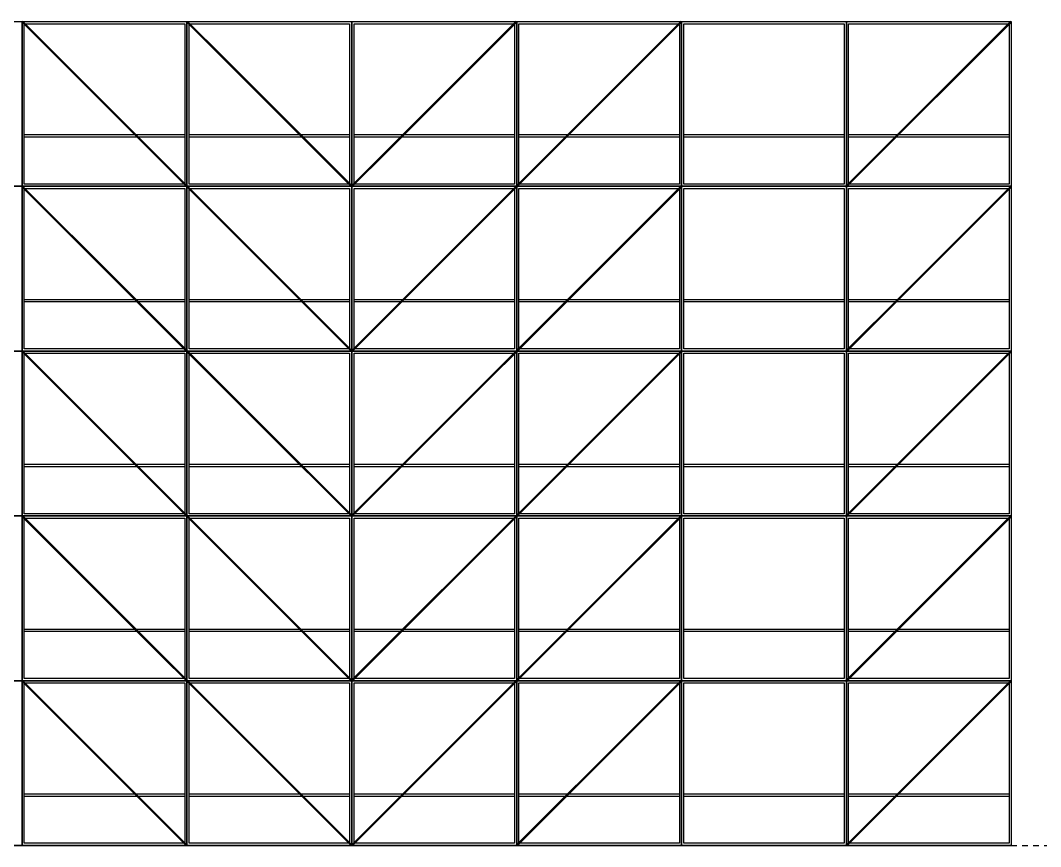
# Model space of a CAD drawing. Header units: metres. Extents: x -300 to 4827, y -95 to 2390.
# Drawn here: x 338 to 1267, y 39 to 791 of the extents above; entities that cross this region are included whole.
import ezdxf

# ---------------------------------------------------------------- set-up
doc = ezdxf.new("R2010")
doc.units = ezdxf.units.M
doc.linetypes.add('DASHED', pattern=[10, 5, -5])
for name, color, linetype in [('base_line', 7, 'CONTINUOUS'), ('diagonal_braces', 5, 'CONTINUOUS'), ('rect_polygon', 7, 'CONTINUOUS'), ('rung', 7, 'CONTINUOUS'), ('space_line', 7, 'DASHED')]:
    doc.layers.add(name, color=color, linetype=linetype)

msp = doc.modelspace()

# ---------------------------------------------------------------- linework, layer by layer
at = {"layer": 'base_line'}
msp.add_line((-300, 40), (1240, 40), dxfattribs=at)
at = {"layer": 'diagonal_braces'}
for points in [[(340, 790, 2, 2, 0), (490, 640, 2, 2, 0)], [(340, 790, 2, 2, 0), (490, 640, 2, 2, 0)], [(340, 790, 2, 2, 0), (490, 640, 2, 2, 0)], [(340, 790, 2, 2, 0), (490, 640, 2, 2, 0)], [(340, 790, 2, 2, 0), (490, 640, 2, 2, 0)], [(340, 790, 2, 2, 0), (490, 640, 2, 2, 0)], [(340, 790, 2, 2, 0), (490, 640, 2, 2, 0)], [(490, 790, 2, 2, 0), (640, 640, 2, 2, 0)], [(490, 790, 2, 2, 0), (640, 640, 2, 2, 0)], [(490, 790, 2, 2, 0), (640, 640, 2, 2, 0)], [(490, 790, 2, 2, 0), (640, 640, 2, 2, 0)], [(490, 790, 2, 2, 0), (640, 640, 2, 2, 0)], [(490, 790, 2, 2, 0), (640, 640, 2, 2, 0)], [(490, 790, 2, 2, 0), (640, 640, 2, 2, 0)], [(640, 640, 2, 2, 0), (790, 790, 2, 2, 0)], [(640, 640, 2, 2, 0), (790, 790, 2, 2, 0)], [(640, 640, 2, 2, 0), (790, 790, 2, 2, 0)], [(640, 640, 2, 2, 0), (790, 790, 2, 2, 0)], [(640, 640, 2, 2, 0), (790, 790, 2, 2, 0)], [(640, 640, 2, 2, 0), (790, 790, 2, 2, 0)], [(640, 640, 2, 2, 0), (790, 790, 2, 2, 0)], [(790, 640, 2, 2, 0), (940, 790, 2, 2, 0)], [(790, 640, 2, 2, 0), (940, 790, 2, 2, 0)], [(790, 640, 2, 2, 0), (940, 790, 2, 2, 0)], [(790, 640, 2, 2, 0), (940, 790, 2, 2, 0)], [(790, 640, 2, 2, 0), (940, 790, 2, 2, 0)], [(790, 640, 2, 2, 0), (940, 790, 2, 2, 0)], [(790, 640, 2, 2, 0), (940, 790, 2, 2, 0)], [(1090, 640, 2, 2, 0), (1240, 790, 2, 2, 0)], [(1090, 640, 2, 2, 0), (1240, 790, 2, 2, 0)], [(1090, 640, 2, 2, 0), (1240, 790, 2, 2, 0)], [(1090, 640, 2, 2, 0), (1240, 790, 2, 2, 0)], [(1090, 640, 2, 2, 0), (1240, 790, 2, 2, 0)], [(1090, 640, 2, 2, 0), (1240, 790, 2, 2, 0)], [(1090, 640, 2, 2, 0), (1240, 790, 2, 2, 0)], [(340, 640, 2, 2, 0), (490, 490, 2, 2, 0)], [(340, 640, 2, 2, 0), (490, 490, 2, 2, 0)], [(340, 640, 2, 2, 0), (490, 490, 2, 2, 0)], [(340, 640, 2, 2, 0), (490, 490, 2, 2, 0)], [(340, 640, 2, 2, 0), (490, 490, 2, 2, 0)], [(340, 640, 2, 2, 0), (490, 490, 2, 2, 0)], [(340, 640, 2, 2, 0), (490, 490, 2, 2, 0)], [(490, 640, 2, 2, 0), (640, 490, 2, 2, 0)], [(490, 640, 2, 2, 0), (640, 490, 2, 2, 0)], [(490, 640, 2, 2, 0), (640, 490, 2, 2, 0)], [(490, 640, 2, 2, 0), (640, 490, 2, 2, 0)], [(490, 640, 2, 2, 0), (640, 490, 2, 2, 0)], [(490, 640, 2, 2, 0), (640, 490, 2, 2, 0)], [(490, 640, 2, 2, 0), (640, 490, 2, 2, 0)], [(640, 490, 2, 2, 0), (790, 640, 2, 2, 0)], [(640, 490, 2, 2, 0), (790, 640, 2, 2, 0)], [(640, 490, 2, 2, 0), (790, 640, 2, 2, 0)], [(640, 490, 2, 2, 0), (790, 640, 2, 2, 0)], [(640, 490, 2, 2, 0), (790, 640, 2, 2, 0)], [(640, 490, 2, 2, 0), (790, 640, 2, 2, 0)], [(640, 490, 2, 2, 0), (790, 640, 2, 2, 0)], [(790, 490, 2, 2, 0), (940, 640, 2, 2, 0)], [(790, 490, 2, 2, 0), (940, 640, 2, 2, 0)], [(790, 490, 2, 2, 0), (940, 640, 2, 2, 0)], [(790, 490, 2, 2, 0), (940, 640, 2, 2, 0)], [(790, 490, 2, 2, 0), (940, 640, 2, 2, 0)], [(790, 490, 2, 2, 0), (940, 640, 2, 2, 0)], [(790, 490, 2, 2, 0), (940, 640, 2, 2, 0)], [(1090, 490, 2, 2, 0), (1240, 640, 2, 2, 0)], [(1090, 490, 2, 2, 0), (1240, 640, 2, 2, 0)], [(1090, 490, 2, 2, 0), (1240, 640, 2, 2, 0)], [(1090, 490, 2, 2, 0), (1240, 640, 2, 2, 0)], [(1090, 490, 2, 2, 0), (1240, 640, 2, 2, 0)], [(1090, 490, 2, 2, 0), (1240, 640, 2, 2, 0)], [(1090, 490, 2, 2, 0), (1240, 640, 2, 2, 0)], [(340, 490, 2, 2, 0), (490, 340, 2, 2, 0)], [(340, 490, 2, 2, 0), (490, 340, 2, 2, 0)], [(340, 490, 2, 2, 0), (490, 340, 2, 2, 0)], [(340, 490, 2, 2, 0), (490, 340, 2, 2, 0)], [(340, 490, 2, 2, 0), (490, 340, 2, 2, 0)], [(340, 490, 2, 2, 0), (490, 340, 2, 2, 0)], [(340, 490, 2, 2, 0), (490, 340, 2, 2, 0)], [(490, 490, 2, 2, 0), (640, 340, 2, 2, 0)], [(490, 490, 2, 2, 0), (640, 340, 2, 2, 0)], [(490, 490, 2, 2, 0), (640, 340, 2, 2, 0)], [(490, 490, 2, 2, 0), (640, 340, 2, 2, 0)], [(490, 490, 2, 2, 0), (640, 340, 2, 2, 0)], [(490, 490, 2, 2, 0), (640, 340, 2, 2, 0)], [(490, 490, 2, 2, 0), (640, 340, 2, 2, 0)], [(640, 340, 2, 2, 0), (790, 490, 2, 2, 0)], [(640, 340, 2, 2, 0), (790, 490, 2, 2, 0)], [(640, 340, 2, 2, 0), (790, 490, 2, 2, 0)], [(640, 340, 2, 2, 0), (790, 490, 2, 2, 0)], [(640, 340, 2, 2, 0), (790, 490, 2, 2, 0)], [(640, 340, 2, 2, 0), (790, 490, 2, 2, 0)], [(640, 340, 2, 2, 0), (790, 490, 2, 2, 0)], [(790, 340, 2, 2, 0), (940, 490, 2, 2, 0)], [(790, 340, 2, 2, 0), (940, 490, 2, 2, 0)], [(790, 340, 2, 2, 0), (940, 490, 2, 2, 0)], [(790, 340, 2, 2, 0), (940, 490, 2, 2, 0)], [(790, 340, 2, 2, 0), (940, 490, 2, 2, 0)], [(790, 340, 2, 2, 0), (940, 490, 2, 2, 0)], [(790, 340, 2, 2, 0), (940, 490, 2, 2, 0)], [(1090, 340, 2, 2, 0), (1240, 490, 2, 2, 0)], [(1090, 340, 2, 2, 0), (1240, 490, 2, 2, 0)], [(1090, 340, 2, 2, 0), (1240, 490, 2, 2, 0)], [(1090, 340, 2, 2, 0), (1240, 490, 2, 2, 0)], [(1090, 340, 2, 2, 0), (1240, 490, 2, 2, 0)], [(1090, 340, 2, 2, 0), (1240, 490, 2, 2, 0)], [(1090, 340, 2, 2, 0), (1240, 490, 2, 2, 0)], [(340, 340, 2, 2, 0), (490, 190, 2, 2, 0)], [(340, 340, 2, 2, 0), (490, 190, 2, 2, 0)], [(340, 340, 2, 2, 0), (490, 190, 2, 2, 0)], [(340, 340, 2, 2, 0), (490, 190, 2, 2, 0)], [(340, 340, 2, 2, 0), (490, 190, 2, 2, 0)], [(340, 340, 2, 2, 0), (490, 190, 2, 2, 0)], [(340, 340, 2, 2, 0), (490, 190, 2, 2, 0)], [(490, 340, 2, 2, 0), (640, 190, 2, 2, 0)], [(490, 340, 2, 2, 0), (640, 190, 2, 2, 0)], [(490, 340, 2, 2, 0), (640, 190, 2, 2, 0)], [(490, 340, 2, 2, 0), (640, 190, 2, 2, 0)], [(490, 340, 2, 2, 0), (640, 190, 2, 2, 0)], [(490, 340, 2, 2, 0), (640, 190, 2, 2, 0)], [(490, 340, 2, 2, 0), (640, 190, 2, 2, 0)], [(640, 190, 2, 2, 0), (790, 340, 2, 2, 0)], [(640, 190, 2, 2, 0), (790, 340, 2, 2, 0)], [(640, 190, 2, 2, 0), (790, 340, 2, 2, 0)], [(640, 190, 2, 2, 0), (790, 340, 2, 2, 0)], [(640, 190, 2, 2, 0), (790, 340, 2, 2, 0)], [(640, 190, 2, 2, 0), (790, 340, 2, 2, 0)], [(640, 190, 2, 2, 0), (790, 340, 2, 2, 0)], [(790, 190, 2, 2, 0), (940, 340, 2, 2, 0)], [(790, 190, 2, 2, 0), (940, 340, 2, 2, 0)], [(790, 190, 2, 2, 0), (940, 340, 2, 2, 0)], [(790, 190, 2, 2, 0), (940, 340, 2, 2, 0)], [(790, 190, 2, 2, 0), (940, 340, 2, 2, 0)], [(790, 190, 2, 2, 0), (940, 340, 2, 2, 0)], [(790, 190, 2, 2, 0), (940, 340, 2, 2, 0)], [(1090, 190, 2, 2, 0), (1240, 340, 2, 2, 0)], [(1090, 190, 2, 2, 0), (1240, 340, 2, 2, 0)], [(1090, 190, 2, 2, 0), (1240, 340, 2, 2, 0)], [(1090, 190, 2, 2, 0), (1240, 340, 2, 2, 0)], [(1090, 190, 2, 2, 0), (1240, 340, 2, 2, 0)], [(1090, 190, 2, 2, 0), (1240, 340, 2, 2, 0)], [(1090, 190, 2, 2, 0), (1240, 340, 2, 2, 0)], [(340, 190, 2, 2, 0), (490, 40, 2, 2, 0)], [(340, 190, 2, 2, 0), (490, 40, 2, 2, 0)], [(340, 190, 2, 2, 0), (490, 40, 2, 2, 0)], [(340, 190, 2, 2, 0), (490, 40, 2, 2, 0)], [(340, 190, 2, 2, 0), (490, 40, 2, 2, 0)], [(340, 190, 2, 2, 0), (490, 40, 2, 2, 0)], [(340, 190, 2, 2, 0), (490, 40, 2, 2, 0)], [(490, 190, 2, 2, 0), (640, 40, 2, 2, 0)], [(490, 190, 2, 2, 0), (640, 40, 2, 2, 0)], [(490, 190, 2, 2, 0), (640, 40, 2, 2, 0)], [(490, 190, 2, 2, 0), (640, 40, 2, 2, 0)], [(490, 190, 2, 2, 0), (640, 40, 2, 2, 0)], [(490, 190, 2, 2, 0), (640, 40, 2, 2, 0)], [(490, 190, 2, 2, 0), (640, 40, 2, 2, 0)], [(640, 40, 2, 2, 0), (790, 190, 2, 2, 0)], [(640, 40, 2, 2, 0), (790, 190, 2, 2, 0)], [(640, 40, 2, 2, 0), (790, 190, 2, 2, 0)], [(640, 40, 2, 2, 0), (790, 190, 2, 2, 0)], [(640, 40, 2, 2, 0), (790, 190, 2, 2, 0)], [(640, 40, 2, 2, 0), (790, 190, 2, 2, 0)], [(640, 40, 2, 2, 0), (790, 190, 2, 2, 0)], [(790, 40, 2, 2, 0), (940, 190, 2, 2, 0)], [(790, 40, 2, 2, 0), (940, 190, 2, 2, 0)], [(790, 40, 2, 2, 0), (940, 190, 2, 2, 0)], [(790, 40, 2, 2, 0), (940, 190, 2, 2, 0)], [(790, 40, 2, 2, 0), (940, 190, 2, 2, 0)], [(790, 40, 2, 2, 0), (940, 190, 2, 2, 0)], [(790, 40, 2, 2, 0), (940, 190, 2, 2, 0)], [(1090, 40, 2, 2, 0), (1240, 190, 2, 2, 0)], [(1090, 40, 2, 2, 0), (1240, 190, 2, 2, 0)], [(1090, 40, 2, 2, 0), (1240, 190, 2, 2, 0)], [(1090, 40, 2, 2, 0), (1240, 190, 2, 2, 0)], [(1090, 40, 2, 2, 0), (1240, 190, 2, 2, 0)], [(1090, 40, 2, 2, 0), (1240, 190, 2, 2, 0)], [(1090, 40, 2, 2, 0), (1240, 190, 2, 2, 0)]]:
    msp.add_lwpolyline(points, format="xyseb", dxfattribs=at)
at = {"layer": 'rect_polygon'}
for points in [[(190, 640), (190, 790), (340, 790), (340, 640)], [(190, 640), (190, 790), (340, 790), (340, 640)], [(190, 640), (190, 790), (340, 790), (340, 640)], [(190, 640), (190, 790), (340, 790), (340, 640)], [(190, 640), (190, 790), (340, 790), (340, 640)], [(190, 640), (190, 790), (340, 790), (340, 640)], [(190, 640), (190, 790), (340, 790), (340, 640)], [(340, 640), (340, 790), (490, 790), (490, 640)], [(340, 640), (340, 790), (490, 790), (490, 640)], [(340, 640), (340, 790), (490, 790), (490, 640)], [(340, 640), (340, 790), (490, 790), (490, 640)], [(340, 640), (340, 790), (490, 790), (490, 640)], [(340, 640), (340, 790), (490, 790), (490, 640)], [(340, 640), (340, 790), (490, 790), (490, 640)], [(490, 640), (490, 790), (640, 790), (640, 640)], [(490, 640), (490, 790), (640, 790), (640, 640)], [(490, 640), (490, 790), (640, 790), (640, 640)], [(490, 640), (490, 790), (640, 790), (640, 640)], [(490, 640), (490, 790), (640, 790), (640, 640)], [(490, 640), (490, 790), (640, 790), (640, 640)], [(490, 640), (490, 790), (640, 790), (640, 640)], [(640, 640), (640, 790), (790, 790), (790, 640)], [(640, 640), (640, 790), (790, 790), (790, 640)], [(640, 640), (640, 790), (790, 790), (790, 640)], [(640, 640), (640, 790), (790, 790), (790, 640)], [(640, 640), (640, 790), (790, 790), (790, 640)], [(640, 640), (640, 790), (790, 790), (790, 640)], [(640, 640), (640, 790), (790, 790), (790, 640)], [(790, 640), (790, 790), (940, 790), (940, 640)], [(790, 640), (790, 790), (940, 790), (940, 640)], [(790, 640), (790, 790), (940, 790), (940, 640)], [(790, 640), (790, 790), (940, 790), (940, 640)], [(790, 640), (790, 790), (940, 790), (940, 640)], [(790, 640), (790, 790), (940, 790), (940, 640)], [(790, 640), (790, 790), (940, 790), (940, 640)], [(940, 640), (940, 790), (1090, 790), (1090, 640)], [(940, 640), (940, 790), (1090, 790), (1090, 640)], [(940, 640), (940, 790), (1090, 790), (1090, 640)], [(940, 640), (940, 790), (1090, 790), (1090, 640)], [(940, 640), (940, 790), (1090, 790), (1090, 640)], [(940, 640), (940, 790), (1090, 790), (1090, 640)], [(940, 640), (940, 790), (1090, 790), (1090, 640)], [(1090, 640), (1090, 790), (1240, 790), (1240, 640)], [(1090, 640), (1090, 790), (1240, 790), (1240, 640)], [(1090, 640), (1090, 790), (1240, 790), (1240, 640)], [(1090, 640), (1090, 790), (1240, 790), (1240, 640)], [(1090, 640), (1090, 790), (1240, 790), (1240, 640)], [(1090, 640), (1090, 790), (1240, 790), (1240, 640)], [(1090, 640), (1090, 790), (1240, 790), (1240, 640)], [(342, 642), (342, 788), (488, 788), (488, 642)], [(342, 642), (342, 788), (488, 788), (488, 642)], [(342, 642), (342, 788), (488, 788), (488, 642)], [(342, 642), (342, 788), (488, 788), (488, 642)], [(342, 642), (342, 788), (488, 788), (488, 642)], [(342, 642), (342, 788), (488, 788), (488, 642)], [(342, 642), (342, 788), (488, 788), (488, 642)], [(492, 642), (492, 788), (638, 788), (638, 642)], [(492, 642), (492, 788), (638, 788), (638, 642)], [(492, 642), (492, 788), (638, 788), (638, 642)], [(492, 642), (492, 788), (638, 788), (638, 642)], [(492, 642), (492, 788), (638, 788), (638, 642)], [(492, 642), (492, 788), (638, 788), (638, 642)], [(492, 642), (492, 788), (638, 788), (638, 642)], [(642, 642), (642, 788), (788, 788), (788, 642)], [(642, 642), (642, 788), (788, 788), (788, 642)], [(642, 642), (642, 788), (788, 788), (788, 642)], [(642, 642), (642, 788), (788, 788), (788, 642)], [(642, 642), (642, 788), (788, 788), (788, 642)], [(642, 642), (642, 788), (788, 788), (788, 642)], [(642, 642), (642, 788), (788, 788), (788, 642)], [(792, 642), (792, 788), (938, 788), (938, 642)], [(792, 642), (792, 788), (938, 788), (938, 642)], [(792, 642), (792, 788), (938, 788), (938, 642)], [(792, 642), (792, 788), (938, 788), (938, 642)], [(792, 642), (792, 788), (938, 788), (938, 642)], [(792, 642), (792, 788), (938, 788), (938, 642)], [(792, 642), (792, 788), (938, 788), (938, 642)], [(942, 642), (942, 788), (1088, 788), (1088, 642)], [(942, 642), (942, 788), (1088, 788), (1088, 642)], [(942, 642), (942, 788), (1088, 788), (1088, 642)], [(942, 642), (942, 788), (1088, 788), (1088, 642)], [(942, 642), (942, 788), (1088, 788), (1088, 642)], [(942, 642), (942, 788), (1088, 788), (1088, 642)], [(942, 642), (942, 788), (1088, 788), (1088, 642)], [(1092, 642), (1092, 788), (1238, 788), (1238, 642)], [(1092, 642), (1092, 788), (1238, 788), (1238, 642)], [(1092, 642), (1092, 788), (1238, 788), (1238, 642)], [(1092, 642), (1092, 788), (1238, 788), (1238, 642)], [(1092, 642), (1092, 788), (1238, 788), (1238, 642)], [(1092, 642), (1092, 788), (1238, 788), (1238, 642)], [(1092, 642), (1092, 788), (1238, 788), (1238, 642)], [(190, 490), (190, 640), (340, 640), (340, 490)], [(190, 490), (190, 640), (340, 640), (340, 490)], [(190, 490), (190, 640), (340, 640), (340, 490)], [(190, 490), (190, 640), (340, 640), (340, 490)], [(190, 490), (190, 640), (340, 640), (340, 490)], [(190, 490), (190, 640), (340, 640), (340, 490)], [(190, 490), (190, 640), (340, 640), (340, 490)], [(340, 490), (340, 640), (490, 640), (490, 490)], [(340, 490), (340, 640), (490, 640), (490, 490)], [(340, 490), (340, 640), (490, 640), (490, 490)], [(340, 490), (340, 640), (490, 640), (490, 490)], [(340, 490), (340, 640), (490, 640), (490, 490)], [(340, 490), (340, 640), (490, 640), (490, 490)], [(340, 490), (340, 640), (490, 640), (490, 490)], [(342, 492), (342, 638), (488, 638), (488, 492)], [(342, 492), (342, 638), (488, 638), (488, 492)], [(342, 492), (342, 638), (488, 638), (488, 492)], [(342, 492), (342, 638), (488, 638), (488, 492)], [(342, 492), (342, 638), (488, 638), (488, 492)], [(342, 492), (342, 638), (488, 638), (488, 492)], [(342, 492), (342, 638), (488, 638), (488, 492)], [(490, 490), (490, 640), (640, 640), (640, 490)], [(490, 490), (490, 640), (640, 640), (640, 490)], [(490, 490), (490, 640), (640, 640), (640, 490)], [(490, 490), (490, 640), (640, 640), (640, 490)], [(490, 490), (490, 640), (640, 640), (640, 490)], [(490, 490), (490, 640), (640, 640), (640, 490)], [(490, 490), (490, 640), (640, 640), (640, 490)], [(492, 492), (492, 638), (638, 638), (638, 492)], [(492, 492), (492, 638), (638, 638), (638, 492)], [(492, 492), (492, 638), (638, 638), (638, 492)], [(492, 492), (492, 638), (638, 638), (638, 492)], [(492, 492), (492, 638), (638, 638), (638, 492)], [(492, 492), (492, 638), (638, 638), (638, 492)], [(492, 492), (492, 638), (638, 638), (638, 492)], [(640, 490), (640, 640), (790, 640), (790, 490)], [(640, 490), (640, 640), (790, 640), (790, 490)], [(640, 490), (640, 640), (790, 640), (790, 490)], [(640, 490), (640, 640), (790, 640), (790, 490)], [(640, 490), (640, 640), (790, 640), (790, 490)], [(640, 490), (640, 640), (790, 640), (790, 490)], [(640, 490), (640, 640), (790, 640), (790, 490)], [(642, 492), (642, 638), (788, 638), (788, 492)], [(642, 492), (642, 638), (788, 638), (788, 492)], [(642, 492), (642, 638), (788, 638), (788, 492)], [(642, 492), (642, 638), (788, 638), (788, 492)], [(642, 492), (642, 638), (788, 638), (788, 492)], [(642, 492), (642, 638), (788, 638), (788, 492)], [(642, 492), (642, 638), (788, 638), (788, 492)], [(790, 490), (790, 640), (940, 640), (940, 490)], [(790, 490), (790, 640), (940, 640), (940, 490)], [(790, 490), (790, 640), (940, 640), (940, 490)], [(790, 490), (790, 640), (940, 640), (940, 490)], [(790, 490), (790, 640), (940, 640), (940, 490)], [(790, 490), (790, 640), (940, 640), (940, 490)], [(790, 490), (790, 640), (940, 640), (940, 490)], [(792, 492), (792, 638), (938, 638), (938, 492)], [(792, 492), (792, 638), (938, 638), (938, 492)], [(792, 492), (792, 638), (938, 638), (938, 492)], [(792, 492), (792, 638), (938, 638), (938, 492)], [(792, 492), (792, 638), (938, 638), (938, 492)], [(792, 492), (792, 638), (938, 638), (938, 492)], [(792, 492), (792, 638), (938, 638), (938, 492)], [(940, 490), (940, 640), (1090, 640), (1090, 490)], [(940, 490), (940, 640), (1090, 640), (1090, 490)], [(940, 490), (940, 640), (1090, 640), (1090, 490)], [(940, 490), (940, 640), (1090, 640), (1090, 490)], [(940, 490), (940, 640), (1090, 640), (1090, 490)], [(940, 490), (940, 640), (1090, 640), (1090, 490)], [(940, 490), (940, 640), (1090, 640), (1090, 490)], [(942, 492), (942, 638), (1088, 638), (1088, 492)], [(942, 492), (942, 638), (1088, 638), (1088, 492)], [(942, 492), (942, 638), (1088, 638), (1088, 492)], [(942, 492), (942, 638), (1088, 638), (1088, 492)], [(942, 492), (942, 638), (1088, 638), (1088, 492)], [(942, 492), (942, 638), (1088, 638), (1088, 492)], [(942, 492), (942, 638), (1088, 638), (1088, 492)], [(1090, 490), (1090, 640), (1240, 640), (1240, 490)], [(1090, 490), (1090, 640), (1240, 640), (1240, 490)], [(1090, 490), (1090, 640), (1240, 640), (1240, 490)], [(1090, 490), (1090, 640), (1240, 640), (1240, 490)], [(1090, 490), (1090, 640), (1240, 640), (1240, 490)], [(1090, 490), (1090, 640), (1240, 640), (1240, 490)], [(1090, 490), (1090, 640), (1240, 640), (1240, 490)], [(1092, 492), (1092, 638), (1238, 638), (1238, 492)], [(1092, 492), (1092, 638), (1238, 638), (1238, 492)], [(1092, 492), (1092, 638), (1238, 638), (1238, 492)], [(1092, 492), (1092, 638), (1238, 638), (1238, 492)], [(1092, 492), (1092, 638), (1238, 638), (1238, 492)], [(1092, 492), (1092, 638), (1238, 638), (1238, 492)], [(1092, 492), (1092, 638), (1238, 638), (1238, 492)], [(190, 340), (190, 490), (340, 490), (340, 340)], [(190, 340), (190, 490), (340, 490), (340, 340)], [(190, 340), (190, 490), (340, 490), (340, 340)], [(190, 340), (190, 490), (340, 490), (340, 340)], [(190, 340), (190, 490), (340, 490), (340, 340)], [(190, 340), (190, 490), (340, 490), (340, 340)], [(190, 340), (190, 490), (340, 490), (340, 340)], [(340, 340), (340, 490), (490, 490), (490, 340)], [(340, 340), (340, 490), (490, 490), (490, 340)], [(340, 340), (340, 490), (490, 490), (490, 340)], [(340, 340), (340, 490), (490, 490), (490, 340)], [(340, 340), (340, 490), (490, 490), (490, 340)], [(340, 340), (340, 490), (490, 490), (490, 340)], [(340, 340), (340, 490), (490, 490), (490, 340)], [(342, 342), (342, 488), (488, 488), (488, 342)], [(342, 342), (342, 488), (488, 488), (488, 342)], [(342, 342), (342, 488), (488, 488), (488, 342)], [(342, 342), (342, 488), (488, 488), (488, 342)], [(342, 342), (342, 488), (488, 488), (488, 342)], [(342, 342), (342, 488), (488, 488), (488, 342)], [(342, 342), (342, 488), (488, 488), (488, 342)], [(490, 340), (490, 490), (640, 490), (640, 340)], [(490, 340), (490, 490), (640, 490), (640, 340)], [(490, 340), (490, 490), (640, 490), (640, 340)], [(490, 340), (490, 490), (640, 490), (640, 340)], [(490, 340), (490, 490), (640, 490), (640, 340)], [(490, 340), (490, 490), (640, 490), (640, 340)], [(490, 340), (490, 490), (640, 490), (640, 340)], [(492, 342), (492, 488), (638, 488), (638, 342)], [(492, 342), (492, 488), (638, 488), (638, 342)], [(492, 342), (492, 488), (638, 488), (638, 342)], [(492, 342), (492, 488), (638, 488), (638, 342)], [(492, 342), (492, 488), (638, 488), (638, 342)], [(492, 342), (492, 488), (638, 488), (638, 342)], [(492, 342), (492, 488), (638, 488), (638, 342)], [(640, 340), (640, 490), (790, 490), (790, 340)], [(640, 340), (640, 490), (790, 490), (790, 340)], [(640, 340), (640, 490), (790, 490), (790, 340)], [(640, 340), (640, 490), (790, 490), (790, 340)], [(640, 340), (640, 490), (790, 490), (790, 340)], [(640, 340), (640, 490), (790, 490), (790, 340)], [(640, 340), (640, 490), (790, 490), (790, 340)], [(642, 342), (642, 488), (788, 488), (788, 342)], [(642, 342), (642, 488), (788, 488), (788, 342)], [(642, 342), (642, 488), (788, 488), (788, 342)], [(642, 342), (642, 488), (788, 488), (788, 342)], [(642, 342), (642, 488), (788, 488), (788, 342)], [(642, 342), (642, 488), (788, 488), (788, 342)], [(642, 342), (642, 488), (788, 488), (788, 342)], [(790, 340), (790, 490), (940, 490), (940, 340)], [(790, 340), (790, 490), (940, 490), (940, 340)], [(790, 340), (790, 490), (940, 490), (940, 340)], [(790, 340), (790, 490), (940, 490), (940, 340)], [(790, 340), (790, 490), (940, 490), (940, 340)], [(790, 340), (790, 490), (940, 490), (940, 340)], [(790, 340), (790, 490), (940, 490), (940, 340)], [(792, 342), (792, 488), (938, 488), (938, 342)], [(792, 342), (792, 488), (938, 488), (938, 342)], [(792, 342), (792, 488), (938, 488), (938, 342)], [(792, 342), (792, 488), (938, 488), (938, 342)], [(792, 342), (792, 488), (938, 488), (938, 342)], [(792, 342), (792, 488), (938, 488), (938, 342)], [(792, 342), (792, 488), (938, 488), (938, 342)], [(940, 340), (940, 490), (1090, 490), (1090, 340)], [(940, 340), (940, 490), (1090, 490), (1090, 340)], [(940, 340), (940, 490), (1090, 490), (1090, 340)], [(940, 340), (940, 490), (1090, 490), (1090, 340)], [(940, 340), (940, 490), (1090, 490), (1090, 340)], [(940, 340), (940, 490), (1090, 490), (1090, 340)], [(940, 340), (940, 490), (1090, 490), (1090, 340)], [(942, 342), (942, 488), (1088, 488), (1088, 342)], [(942, 342), (942, 488), (1088, 488), (1088, 342)], [(942, 342), (942, 488), (1088, 488), (1088, 342)], [(942, 342), (942, 488), (1088, 488), (1088, 342)], [(942, 342), (942, 488), (1088, 488), (1088, 342)], [(942, 342), (942, 488), (1088, 488), (1088, 342)], [(942, 342), (942, 488), (1088, 488), (1088, 342)], [(1090, 340), (1090, 490), (1240, 490), (1240, 340)], [(1090, 340), (1090, 490), (1240, 490), (1240, 340)], [(1090, 340), (1090, 490), (1240, 490), (1240, 340)], [(1090, 340), (1090, 490), (1240, 490), (1240, 340)], [(1090, 340), (1090, 490), (1240, 490), (1240, 340)], [(1090, 340), (1090, 490), (1240, 490), (1240, 340)], [(1090, 340), (1090, 490), (1240, 490), (1240, 340)], [(1092, 342), (1092, 488), (1238, 488), (1238, 342)], [(1092, 342), (1092, 488), (1238, 488), (1238, 342)], [(1092, 342), (1092, 488), (1238, 488), (1238, 342)], [(1092, 342), (1092, 488), (1238, 488), (1238, 342)], [(1092, 342), (1092, 488), (1238, 488), (1238, 342)], [(1092, 342), (1092, 488), (1238, 488), (1238, 342)], [(1092, 342), (1092, 488), (1238, 488), (1238, 342)], [(190, 190), (190, 340), (340, 340), (340, 190)], [(190, 190), (190, 340), (340, 340), (340, 190)], [(190, 190), (190, 340), (340, 340), (340, 190)], [(190, 190), (190, 340), (340, 340), (340, 190)], [(190, 190), (190, 340), (340, 340), (340, 190)], [(190, 190), (190, 340), (340, 340), (340, 190)], [(190, 190), (190, 340), (340, 340), (340, 190)], [(340, 190), (340, 340), (490, 340), (490, 190)], [(340, 190), (340, 340), (490, 340), (490, 190)], [(340, 190), (340, 340), (490, 340), (490, 190)], [(340, 190), (340, 340), (490, 340), (490, 190)], [(340, 190), (340, 340), (490, 340), (490, 190)], [(340, 190), (340, 340), (490, 340), (490, 190)], [(340, 190), (340, 340), (490, 340), (490, 190)], [(342, 192), (342, 338), (488, 338), (488, 192)], [(342, 192), (342, 338), (488, 338), (488, 192)], [(342, 192), (342, 338), (488, 338), (488, 192)], [(342, 192), (342, 338), (488, 338), (488, 192)], [(342, 192), (342, 338), (488, 338), (488, 192)], [(342, 192), (342, 338), (488, 338), (488, 192)], [(342, 192), (342, 338), (488, 338), (488, 192)], [(490, 190), (490, 340), (640, 340), (640, 190)], [(490, 190), (490, 340), (640, 340), (640, 190)], [(490, 190), (490, 340), (640, 340), (640, 190)], [(490, 190), (490, 340), (640, 340), (640, 190)], [(490, 190), (490, 340), (640, 340), (640, 190)], [(490, 190), (490, 340), (640, 340), (640, 190)], [(490, 190), (490, 340), (640, 340), (640, 190)], [(492, 192), (492, 338), (638, 338), (638, 192)], [(492, 192), (492, 338), (638, 338), (638, 192)], [(492, 192), (492, 338), (638, 338), (638, 192)], [(492, 192), (492, 338), (638, 338), (638, 192)], [(492, 192), (492, 338), (638, 338), (638, 192)], [(492, 192), (492, 338), (638, 338), (638, 192)], [(492, 192), (492, 338), (638, 338), (638, 192)], [(640, 190), (640, 340), (790, 340), (790, 190)], [(640, 190), (640, 340), (790, 340), (790, 190)], [(640, 190), (640, 340), (790, 340), (790, 190)], [(640, 190), (640, 340), (790, 340), (790, 190)], [(640, 190), (640, 340), (790, 340), (790, 190)], [(640, 190), (640, 340), (790, 340), (790, 190)], [(640, 190), (640, 340), (790, 340), (790, 190)], [(642, 192), (642, 338), (788, 338), (788, 192)], [(642, 192), (642, 338), (788, 338), (788, 192)], [(642, 192), (642, 338), (788, 338), (788, 192)], [(642, 192), (642, 338), (788, 338), (788, 192)], [(642, 192), (642, 338), (788, 338), (788, 192)], [(642, 192), (642, 338), (788, 338), (788, 192)], [(642, 192), (642, 338), (788, 338), (788, 192)], [(790, 190), (790, 340), (940, 340), (940, 190)], [(790, 190), (790, 340), (940, 340), (940, 190)], [(790, 190), (790, 340), (940, 340), (940, 190)], [(790, 190), (790, 340), (940, 340), (940, 190)], [(790, 190), (790, 340), (940, 340), (940, 190)], [(790, 190), (790, 340), (940, 340), (940, 190)], [(790, 190), (790, 340), (940, 340), (940, 190)], [(792, 192), (792, 338), (938, 338), (938, 192)], [(792, 192), (792, 338), (938, 338), (938, 192)], [(792, 192), (792, 338), (938, 338), (938, 192)], [(792, 192), (792, 338), (938, 338), (938, 192)], [(792, 192), (792, 338), (938, 338), (938, 192)], [(792, 192), (792, 338), (938, 338), (938, 192)], [(792, 192), (792, 338), (938, 338), (938, 192)], [(940, 190), (940, 340), (1090, 340), (1090, 190)], [(940, 190), (940, 340), (1090, 340), (1090, 190)], [(940, 190), (940, 340), (1090, 340), (1090, 190)], [(940, 190), (940, 340), (1090, 340), (1090, 190)], [(940, 190), (940, 340), (1090, 340), (1090, 190)], [(940, 190), (940, 340), (1090, 340), (1090, 190)], [(940, 190), (940, 340), (1090, 340), (1090, 190)], [(942, 192), (942, 338), (1088, 338), (1088, 192)], [(942, 192), (942, 338), (1088, 338), (1088, 192)], [(942, 192), (942, 338), (1088, 338), (1088, 192)], [(942, 192), (942, 338), (1088, 338), (1088, 192)], [(942, 192), (942, 338), (1088, 338), (1088, 192)], [(942, 192), (942, 338), (1088, 338), (1088, 192)], [(942, 192), (942, 338), (1088, 338), (1088, 192)], [(1090, 190), (1090, 340), (1240, 340), (1240, 190)], [(1090, 190), (1090, 340), (1240, 340), (1240, 190)], [(1090, 190), (1090, 340), (1240, 340), (1240, 190)], [(1090, 190), (1090, 340), (1240, 340), (1240, 190)], [(1090, 190), (1090, 340), (1240, 340), (1240, 190)], [(1090, 190), (1090, 340), (1240, 340), (1240, 190)], [(1090, 190), (1090, 340), (1240, 340), (1240, 190)], [(1092, 192), (1092, 338), (1238, 338), (1238, 192)], [(1092, 192), (1092, 338), (1238, 338), (1238, 192)], [(1092, 192), (1092, 338), (1238, 338), (1238, 192)], [(1092, 192), (1092, 338), (1238, 338), (1238, 192)], [(1092, 192), (1092, 338), (1238, 338), (1238, 192)], [(1092, 192), (1092, 338), (1238, 338), (1238, 192)], [(1092, 192), (1092, 338), (1238, 338), (1238, 192)], [(190, 40), (190, 190), (340, 190), (340, 40)], [(190, 40), (190, 190), (340, 190), (340, 40)], [(190, 40), (190, 190), (340, 190), (340, 40)], [(190, 40), (190, 190), (340, 190), (340, 40)], [(190, 40), (190, 190), (340, 190), (340, 40)], [(190, 40), (190, 190), (340, 190), (340, 40)], [(190, 40), (190, 190), (340, 190), (340, 40)], [(340, 40), (340, 190), (490, 190), (490, 40)], [(340, 40), (340, 190), (490, 190), (490, 40)], [(340, 40), (340, 190), (490, 190), (490, 40)], [(340, 40), (340, 190), (490, 190), (490, 40)], [(340, 40), (340, 190), (490, 190), (490, 40)], [(340, 40), (340, 190), (490, 190), (490, 40)], [(340, 40), (340, 190), (490, 190), (490, 40)], [(342, 42), (342, 188), (488, 188), (488, 42)], [(342, 42), (342, 188), (488, 188), (488, 42)], [(342, 42), (342, 188), (488, 188), (488, 42)], [(342, 42), (342, 188), (488, 188), (488, 42)], [(342, 42), (342, 188), (488, 188), (488, 42)], [(342, 42), (342, 188), (488, 188), (488, 42)], [(342, 42), (342, 188), (488, 188), (488, 42)], [(490, 40), (490, 190), (640, 190), (640, 40)], [(490, 40), (490, 190), (640, 190), (640, 40)], [(490, 40), (490, 190), (640, 190), (640, 40)], [(490, 40), (490, 190), (640, 190), (640, 40)], [(490, 40), (490, 190), (640, 190), (640, 40)], [(490, 40), (490, 190), (640, 190), (640, 40)], [(490, 40), (490, 190), (640, 190), (640, 40)], [(492, 42), (492, 188), (638, 188), (638, 42)], [(492, 42), (492, 188), (638, 188), (638, 42)], [(492, 42), (492, 188), (638, 188), (638, 42)], [(492, 42), (492, 188), (638, 188), (638, 42)], [(492, 42), (492, 188), (638, 188), (638, 42)], [(492, 42), (492, 188), (638, 188), (638, 42)], [(492, 42), (492, 188), (638, 188), (638, 42)], [(640, 40), (640, 190), (790, 190), (790, 40)], [(640, 40), (640, 190), (790, 190), (790, 40)], [(640, 40), (640, 190), (790, 190), (790, 40)], [(640, 40), (640, 190), (790, 190), (790, 40)], [(640, 40), (640, 190), (790, 190), (790, 40)], [(640, 40), (640, 190), (790, 190), (790, 40)], [(640, 40), (640, 190), (790, 190), (790, 40)], [(642, 42), (642, 188), (788, 188), (788, 42)], [(642, 42), (642, 188), (788, 188), (788, 42)], [(642, 42), (642, 188), (788, 188), (788, 42)], [(642, 42), (642, 188), (788, 188), (788, 42)], [(642, 42), (642, 188), (788, 188), (788, 42)], [(642, 42), (642, 188), (788, 188), (788, 42)], [(642, 42), (642, 188), (788, 188), (788, 42)], [(790, 40), (790, 190), (940, 190), (940, 40)], [(790, 40), (790, 190), (940, 190), (940, 40)], [(790, 40), (790, 190), (940, 190), (940, 40)], [(790, 40), (790, 190), (940, 190), (940, 40)], [(790, 40), (790, 190), (940, 190), (940, 40)], [(790, 40), (790, 190), (940, 190), (940, 40)], [(790, 40), (790, 190), (940, 190), (940, 40)], [(792, 42), (792, 188), (938, 188), (938, 42)], [(792, 42), (792, 188), (938, 188), (938, 42)], [(792, 42), (792, 188), (938, 188), (938, 42)], [(792, 42), (792, 188), (938, 188), (938, 42)], [(792, 42), (792, 188), (938, 188), (938, 42)], [(792, 42), (792, 188), (938, 188), (938, 42)], [(792, 42), (792, 188), (938, 188), (938, 42)], [(940, 40), (940, 190), (1090, 190), (1090, 40)], [(940, 40), (940, 190), (1090, 190), (1090, 40)], [(940, 40), (940, 190), (1090, 190), (1090, 40)], [(940, 40), (940, 190), (1090, 190), (1090, 40)], [(940, 40), (940, 190), (1090, 190), (1090, 40)], [(940, 40), (940, 190), (1090, 190), (1090, 40)], [(940, 40), (940, 190), (1090, 190), (1090, 40)], [(942, 42), (942, 188), (1088, 188), (1088, 42)], [(942, 42), (942, 188), (1088, 188), (1088, 42)], [(942, 42), (942, 188), (1088, 188), (1088, 42)], [(942, 42), (942, 188), (1088, 188), (1088, 42)], [(942, 42), (942, 188), (1088, 188), (1088, 42)], [(942, 42), (942, 188), (1088, 188), (1088, 42)], [(942, 42), (942, 188), (1088, 188), (1088, 42)], [(1090, 40), (1090, 190), (1240, 190), (1240, 40)], [(1090, 40), (1090, 190), (1240, 190), (1240, 40)], [(1090, 40), (1090, 190), (1240, 190), (1240, 40)], [(1090, 40), (1090, 190), (1240, 190), (1240, 40)], [(1090, 40), (1090, 190), (1240, 190), (1240, 40)], [(1090, 40), (1090, 190), (1240, 190), (1240, 40)], [(1090, 40), (1090, 190), (1240, 190), (1240, 40)], [(1092, 42), (1092, 188), (1238, 188), (1238, 42)], [(1092, 42), (1092, 188), (1238, 188), (1238, 42)], [(1092, 42), (1092, 188), (1238, 188), (1238, 42)], [(1092, 42), (1092, 188), (1238, 188), (1238, 42)], [(1092, 42), (1092, 188), (1238, 188), (1238, 42)], [(1092, 42), (1092, 188), (1238, 188), (1238, 42)], [(1092, 42), (1092, 188), (1238, 188), (1238, 42)]]:
    msp.add_lwpolyline(points, close=True, dxfattribs=at)
at = {"layer": 'rung'}
for p, q in [((342, 687), (488, 687)), ((342, 687), (488, 687)), ((342, 687), (488, 687)), ((342, 687), (488, 687)), ((342, 687), (488, 687)), ((342, 687), (488, 687)), ((342, 687), (488, 687)), ((492, 687), (638, 687)), ((492, 687), (638, 687)), ((492, 687), (638, 687)), ((492, 687), (638, 687)), ((492, 687), (638, 687)), ((492, 687), (638, 687)), ((492, 687), (638, 687)), ((642, 687), (788, 687)), ((642, 687), (788, 687)), ((642, 687), (788, 687)), ((642, 687), (788, 687)), ((642, 687), (788, 687)), ((642, 687), (788, 687)), ((642, 687), (788, 687)), ((792, 687), (938, 687)), ((792, 687), (938, 687)), ((792, 687), (938, 687)), ((792, 687), (938, 687)), ((792, 687), (938, 687)), ((792, 687), (938, 687)), ((792, 687), (938, 687)), ((942, 687), (1088, 687)), ((942, 687), (1088, 687)), ((942, 687), (1088, 687)), ((942, 687), (1088, 687)), ((942, 687), (1088, 687)), ((942, 687), (1088, 687)), ((942, 687), (1088, 687)), ((1092, 687), (1238, 687)), ((1092, 687), (1238, 687)), ((1092, 687), (1238, 687)), ((1092, 687), (1238, 687)), ((1092, 687), (1238, 687)), ((1092, 687), (1238, 687)), ((1092, 687), (1238, 687)), ((342, 685), (488, 685)), ((342, 685), (488, 685)), ((342, 685), (488, 685)), ((342, 685), (488, 685)), ((342, 685), (488, 685)), ((342, 685), (488, 685)), ((342, 685), (488, 685)), ((492, 685), (638, 685)), ((492, 685), (638, 685)), ((492, 685), (638, 685)), ((492, 685), (638, 685)), ((492, 685), (638, 685)), ((492, 685), (638, 685)), ((492, 685), (638, 685)), ((642, 685), (788, 685)), ((642, 685), (788, 685)), ((642, 685), (788, 685)), ((642, 685), (788, 685)), ((642, 685), (788, 685)), ((642, 685), (788, 685)), ((642, 685), (788, 685)), ((792, 685), (938, 685)), ((792, 685), (938, 685)), ((792, 685), (938, 685)), ((792, 685), (938, 685)), ((792, 685), (938, 685)), ((792, 685), (938, 685)), ((792, 685), (938, 685)), ((942, 685), (1088, 685)), ((942, 685), (1088, 685)), ((942, 685), (1088, 685)), ((942, 685), (1088, 685)), ((942, 685), (1088, 685)), ((942, 685), (1088, 685)), ((942, 685), (1088, 685)), ((1092, 685), (1238, 685)), ((1092, 685), (1238, 685)), ((1092, 685), (1238, 685)), ((1092, 685), (1238, 685)), ((1092, 685), (1238, 685)), ((1092, 685), (1238, 685)), ((1092, 685), (1238, 685)), ((342, 537), (488, 537)), ((342, 537), (488, 537)), ((342, 537), (488, 537)), ((342, 537), (488, 537)), ((342, 537), (488, 537)), ((342, 537), (488, 537)), ((342, 537), (488, 537)), ((342, 535), (488, 535)), ((342, 535), (488, 535)), ((342, 535), (488, 535)), ((342, 535), (488, 535)), ((342, 535), (488, 535)), ((342, 535), (488, 535)), ((342, 535), (488, 535)), ((492, 537), (638, 537)), ((492, 537), (638, 537)), ((492, 537), (638, 537)), ((492, 537), (638, 537)), ((492, 537), (638, 537)), ((492, 537), (638, 537)), ((492, 537), (638, 537)), ((492, 535), (638, 535)), ((492, 535), (638, 535)), ((492, 535), (638, 535)), ((492, 535), (638, 535)), ((492, 535), (638, 535)), ((492, 535), (638, 535)), ((492, 535), (638, 535)), ((642, 537), (788, 537)), ((642, 537), (788, 537)), ((642, 537), (788, 537)), ((642, 537), (788, 537)), ((642, 537), (788, 537)), ((642, 537), (788, 537)), ((642, 537), (788, 537)), ((642, 535), (788, 535)), ((642, 535), (788, 535)), ((642, 535), (788, 535)), ((642, 535), (788, 535)), ((642, 535), (788, 535)), ((642, 535), (788, 535)), ((642, 535), (788, 535)), ((792, 537), (938, 537)), ((792, 537), (938, 537)), ((792, 537), (938, 537)), ((792, 537), (938, 537)), ((792, 537), (938, 537)), ((792, 537), (938, 537)), ((792, 537), (938, 537)), ((792, 535), (938, 535)), ((792, 535), (938, 535)), ((792, 535), (938, 535)), ((792, 535), (938, 535)), ((792, 535), (938, 535)), ((792, 535), (938, 535)), ((792, 535), (938, 535)), ((942, 537), (1088, 537)), ((942, 537), (1088, 537)), ((942, 537), (1088, 537)), ((942, 537), (1088, 537)), ((942, 537), (1088, 537)), ((942, 537), (1088, 537)), ((942, 537), (1088, 537)), ((942, 535), (1088, 535)), ((942, 535), (1088, 535)), ((942, 535), (1088, 535)), ((942, 535), (1088, 535)), ((942, 535), (1088, 535)), ((942, 535), (1088, 535)), ((942, 535), (1088, 535)), ((1092, 537), (1238, 537)), ((1092, 537), (1238, 537)), ((1092, 537), (1238, 537)), ((1092, 537), (1238, 537)), ((1092, 537), (1238, 537)), ((1092, 537), (1238, 537)), ((1092, 537), (1238, 537)), ((1092, 535), (1238, 535)), ((1092, 535), (1238, 535)), ((1092, 535), (1238, 535)), ((1092, 535), (1238, 535)), ((1092, 535), (1238, 535)), ((1092, 535), (1238, 535)), ((1092, 535), (1238, 535)), ((342, 387), (488, 387)), ((342, 387), (488, 387)), ((342, 387), (488, 387)), ((342, 387), (488, 387)), ((342, 387), (488, 387)), ((342, 387), (488, 387)), ((342, 387), (488, 387)), ((342, 385), (488, 385)), ((342, 385), (488, 385)), ((342, 385), (488, 385)), ((342, 385), (488, 385)), ((342, 385), (488, 385)), ((342, 385), (488, 385)), ((342, 385), (488, 385)), ((492, 387), (638, 387)), ((492, 387), (638, 387)), ((492, 387), (638, 387)), ((492, 387), (638, 387)), ((492, 387), (638, 387)), ((492, 387), (638, 387)), ((492, 387), (638, 387)), ((492, 385), (638, 385)), ((492, 385), (638, 385)), ((492, 385), (638, 385)), ((492, 385), (638, 385)), ((492, 385), (638, 385)), ((492, 385), (638, 385)), ((492, 385), (638, 385)), ((642, 387), (788, 387)), ((642, 387), (788, 387)), ((642, 387), (788, 387)), ((642, 387), (788, 387)), ((642, 387), (788, 387)), ((642, 387), (788, 387)), ((642, 387), (788, 387)), ((642, 385), (788, 385)), ((642, 385), (788, 385)), ((642, 385), (788, 385)), ((642, 385), (788, 385)), ((642, 385), (788, 385)), ((642, 385), (788, 385)), ((642, 385), (788, 385)), ((792, 387), (938, 387)), ((792, 387), (938, 387)), ((792, 387), (938, 387)), ((792, 387), (938, 387)), ((792, 387), (938, 387)), ((792, 387), (938, 387)), ((792, 387), (938, 387)), ((792, 385), (938, 385)), ((792, 385), (938, 385)), ((792, 385), (938, 385)), ((792, 385), (938, 385)), ((792, 385), (938, 385)), ((792, 385), (938, 385)), ((792, 385), (938, 385)), ((942, 387), (1088, 387)), ((942, 387), (1088, 387)), ((942, 387), (1088, 387)), ((942, 387), (1088, 387)), ((942, 387), (1088, 387)), ((942, 387), (1088, 387)), ((942, 387), (1088, 387)), ((942, 385), (1088, 385)), ((942, 385), (1088, 385)), ((942, 385), (1088, 385)), ((942, 385), (1088, 385)), ((942, 385), (1088, 385)), ((942, 385), (1088, 385)), ((942, 385), (1088, 385)), ((1092, 387), (1238, 387)), ((1092, 387), (1238, 387)), ((1092, 387), (1238, 387)), ((1092, 387), (1238, 387)), ((1092, 387), (1238, 387)), ((1092, 387), (1238, 387)), ((1092, 387), (1238, 387)), ((1092, 385), (1238, 385)), ((1092, 385), (1238, 385)), ((1092, 385), (1238, 385)), ((1092, 385), (1238, 385)), ((1092, 385), (1238, 385)), ((1092, 385), (1238, 385)), ((1092, 385), (1238, 385)), ((342, 237), (488, 237)), ((342, 237), (488, 237)), ((342, 237), (488, 237)), ((342, 237), (488, 237)), ((342, 237), (488, 237)), ((342, 237), (488, 237)), ((342, 237), (488, 237)), ((342, 235), (488, 235)), ((342, 235), (488, 235)), ((342, 235), (488, 235)), ((342, 235), (488, 235)), ((342, 235), (488, 235)), ((342, 235), (488, 235)), ((342, 235), (488, 235)), ((492, 237), (638, 237)), ((492, 237), (638, 237)), ((492, 237), (638, 237)), ((492, 237), (638, 237)), ((492, 237), (638, 237)), ((492, 237), (638, 237)), ((492, 237), (638, 237)), ((492, 235), (638, 235)), ((492, 235), (638, 235)), ((492, 235), (638, 235)), ((492, 235), (638, 235)), ((492, 235), (638, 235)), ((492, 235), (638, 235)), ((492, 235), (638, 235)), ((642, 237), (788, 237)), ((642, 237), (788, 237)), ((642, 237), (788, 237)), ((642, 237), (788, 237)), ((642, 237), (788, 237)), ((642, 237), (788, 237)), ((642, 237), (788, 237)), ((642, 235), (788, 235)), ((642, 235), (788, 235)), ((642, 235), (788, 235)), ((642, 235), (788, 235)), ((642, 235), (788, 235)), ((642, 235), (788, 235)), ((642, 235), (788, 235)), ((792, 237), (938, 237)), ((792, 237), (938, 237)), ((792, 237), (938, 237)), ((792, 237), (938, 237)), ((792, 237), (938, 237)), ((792, 237), (938, 237)), ((792, 237), (938, 237)), ((792, 235), (938, 235)), ((792, 235), (938, 235)), ((792, 235), (938, 235)), ((792, 235), (938, 235)), ((792, 235), (938, 235)), ((792, 235), (938, 235)), ((792, 235), (938, 235)), ((942, 237), (1088, 237)), ((942, 237), (1088, 237)), ((942, 237), (1088, 237)), ((942, 237), (1088, 237)), ((942, 237), (1088, 237)), ((942, 237), (1088, 237)), ((942, 237), (1088, 237)), ((942, 235), (1088, 235)), ((942, 235), (1088, 235)), ((942, 235), (1088, 235)), ((942, 235), (1088, 235)), ((942, 235), (1088, 235)), ((942, 235), (1088, 235)), ((942, 235), (1088, 235)), ((1092, 237), (1238, 237)), ((1092, 237), (1238, 237)), ((1092, 237), (1238, 237)), ((1092, 237), (1238, 237)), ((1092, 237), (1238, 237)), ((1092, 237), (1238, 237)), ((1092, 237), (1238, 237)), ((1092, 235), (1238, 235)), ((1092, 235), (1238, 235)), ((1092, 235), (1238, 235)), ((1092, 235), (1238, 235)), ((1092, 235), (1238, 235)), ((1092, 235), (1238, 235)), ((1092, 235), (1238, 235)), ((342, 87), (488, 87)), ((342, 87), (488, 87)), ((342, 87), (488, 87)), ((342, 87), (488, 87)), ((342, 87), (488, 87)), ((342, 87), (488, 87)), ((342, 87), (488, 87)), ((342, 85), (488, 85)), ((342, 85), (488, 85)), ((342, 85), (488, 85)), ((342, 85), (488, 85)), ((342, 85), (488, 85)), ((342, 85), (488, 85)), ((342, 85), (488, 85)), ((492, 87), (638, 87)), ((492, 87), (638, 87)), ((492, 87), (638, 87)), ((492, 87), (638, 87)), ((492, 87), (638, 87)), ((492, 87), (638, 87)), ((492, 87), (638, 87)), ((492, 85), (638, 85)), ((492, 85), (638, 85)), ((492, 85), (638, 85)), ((492, 85), (638, 85)), ((492, 85), (638, 85)), ((492, 85), (638, 85)), ((492, 85), (638, 85)), ((642, 87), (788, 87)), ((642, 87), (788, 87)), ((642, 87), (788, 87)), ((642, 87), (788, 87)), ((642, 87), (788, 87)), ((642, 87), (788, 87)), ((642, 87), (788, 87)), ((642, 85), (788, 85)), ((642, 85), (788, 85)), ((642, 85), (788, 85)), ((642, 85), (788, 85)), ((642, 85), (788, 85)), ((642, 85), (788, 85)), ((642, 85), (788, 85)), ((792, 87), (938, 87)), ((792, 87), (938, 87)), ((792, 87), (938, 87)), ((792, 87), (938, 87)), ((792, 87), (938, 87)), ((792, 87), (938, 87)), ((792, 87), (938, 87)), ((792, 85), (938, 85)), ((792, 85), (938, 85)), ((792, 85), (938, 85)), ((792, 85), (938, 85)), ((792, 85), (938, 85)), ((792, 85), (938, 85)), ((792, 85), (938, 85)), ((942, 87), (1088, 87)), ((942, 87), (1088, 87)), ((942, 87), (1088, 87)), ((942, 87), (1088, 87)), ((942, 87), (1088, 87)), ((942, 87), (1088, 87)), ((942, 87), (1088, 87)), ((942, 85), (1088, 85)), ((942, 85), (1088, 85)), ((942, 85), (1088, 85)), ((942, 85), (1088, 85)), ((942, 85), (1088, 85)), ((942, 85), (1088, 85)), ((942, 85), (1088, 85)), ((1092, 87), (1238, 87)), ((1092, 87), (1238, 87)), ((1092, 87), (1238, 87)), ((1092, 87), (1238, 87)), ((1092, 87), (1238, 87)), ((1092, 87), (1238, 87)), ((1092, 87), (1238, 87)), ((1092, 85), (1238, 85)), ((1092, 85), (1238, 85)), ((1092, 85), (1238, 85)), ((1092, 85), (1238, 85)), ((1092, 85), (1238, 85)), ((1092, 85), (1238, 85)), ((1092, 85), (1238, 85))]:
    msp.add_line(p, q, dxfattribs=at)
at = {"layer": 'space_line'}
msp.add_line((1240, 40), (1640, 40), dxfattribs=at)

doc.saveas('drawing.dxf')
